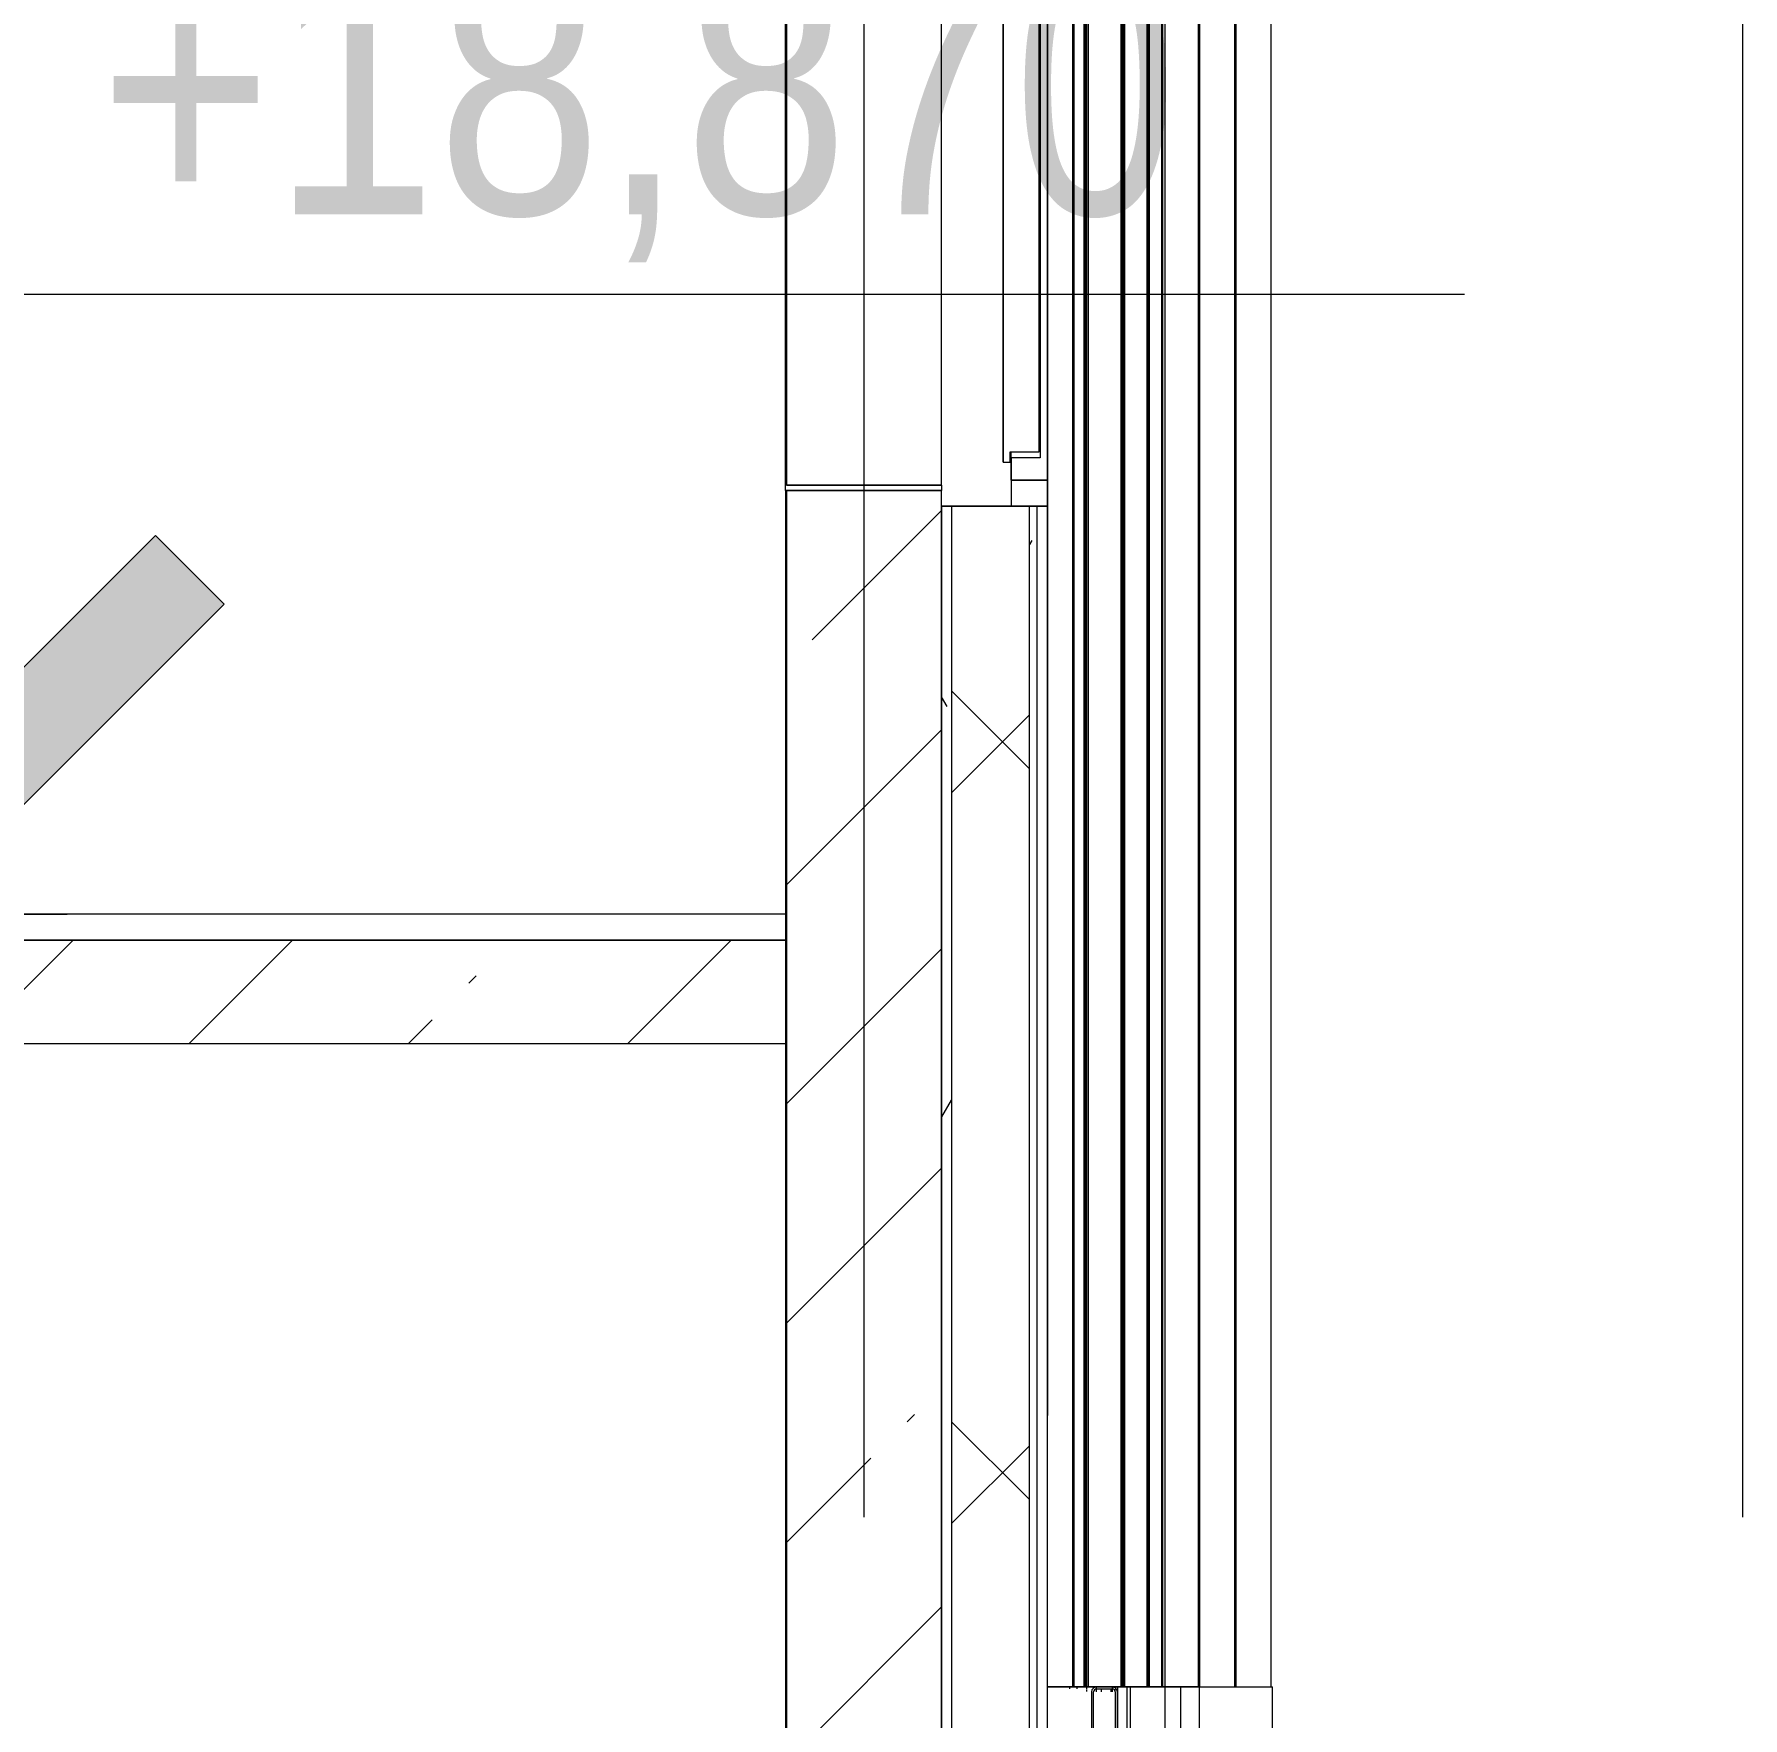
# Model space of a CAD drawing. Header units: millimetres. Extents: x -39507 to 33074, y -24219 to 30962.
# Drawn here: x 22111 to 25417, y 17315 to 20573 of the extents above; entities that cross this region are included whole.
import ezdxf

# ---------------------------------------------------------------- set-up
doc = ezdxf.new("R2010")
doc.units = ezdxf.units.MM
doc.linetypes.add('Осевые', pattern=[6350, 1270, -952.5, 3175, -952.5])
for name, color, linetype, lineweight in [('Высотные отметки', 7, 'Continuous', 9), ('Каркас_Импост', 7, 'Continuous', 9), ('Лестницы', 7, 'Continuous', 9), ('Лестницы-1', 7, 'Continuous', 18), ('Обобщенные модели', 7, 'Continuous', 9), ('Обобщенные модели-1', 7, 'Continuous', 18), ('Общие ребра', 7, 'Continuous', 9), ('Окна', 7, 'Continuous', 9), ('Отделка 1 _4_-1', 7, 'Continuous', 9), ('Отделка 2 _5_-1', 7, 'Continuous', 9), ('Проступи_подступенки', 7, 'Continuous', 18), ('Стены', 7, 'Continuous', 9), ('Структура _1_', 7, 'Continuous', 18), ('Термическая_воздушная прослойка _3_-1', 7, 'Continuous', 9), ('Штриховка разреза-2', 7, 'Continuous', 9)]:
    doc.layers.add(name, color=color, linetype=linetype, lineweight=lineweight)
doc.layers.add('Окна-2', color=7, linetype='Continuous', lineweight=9, true_color=0x804000)
doc.layers.add('Оси-3', color=7, linetype='Осевые', lineweight=9, true_color=0xaaaaaa)
doc.styles.add('Arial Narrow', font='ARIALN.TTF', dxfattribs={"height": 500})
pattern_1 = [(45, (-2885.9, 6475), (-424.264, 424.264), [600, -100, 20, -100]), (45, (-2885.9, 6899), (-424.264, 424.264), [])]
pattern_2 = [(0, (-2885.9, 6475), (812.8, 203.2), [67.056, -542.544, 67.056, -542.544, -3251.2]), (0, (-2885.9, 6475), (812.8, 203.2), [-1219.2, 67.056, -1152.144, 67.056, -542.544, -1422.4]), (0, (-2885.9, 6475), (812.8, 203.2), [-3048, 67.056, -339.344, 67.056, -948.944]), (120, (-2581.1, 6576.6), (-582.3764, 602.3054), [67.056, -542.544, 67.056, -3793.744]), (120, (-2581.1, 6576.6), (-582.3764, 602.3054), [-676.656, -542.544, 67.056, -1152.144, -2032]), (120, (-2581.1, 6576.6), (-582.3764, 602.3054), [-2438.4, 67.056, -542.544, 67.056, -1355.344]), (120, (-2581.1, 6576.6), (-582.3764, 602.3054), [-3115.056, -339.344, 67.056, -948.944]), (240, (-2479.5, 6983), (-230.4236, -805.5054), [67.056, -542.544, 67.056, -542.544, -3251.2]), (240, (-2479.5, 6983), (-230.4236, -805.5054), [-1219.2, 67.056, -1152.144, 67.056, -542.544, -1422.4]), (240, (-2479.5, 6983), (-230.4236, -805.5054), [-3048, 67.056, -339.344, 67.056, -948.944])]

# ---------------------------------------------------------------- blocks, each defined once
blk = doc.blocks.new('Обвязочная балка 1 - Обвязочная балка 1-1451838-Разрез 2-2')
at = {"layer": 'Обобщенные модели', "flags": 128}
for points in [[(24071.9, 17375), (24105.6, 17375), (24137, 17375), (24161.8, 17375), (24180.1, 17375), (24191.7, 17375), (24196.8, 17375)], [(24162.8, 17369.2), (24162.6, 17369), (24162.5, 17368.9), (24162.3, 17368.7), (24162.2, 17368.5), (24162, 17368.3), (24161.9, 17368.1), (24161.8, 17367.9), (24161.7, 17367.6), (24161.6, 17367.4), (24161.5, 17367.2), (24161.4, 17367), (24161.3, 17366.7), (24161.3, 17366.5), (24161.2, 17366.3), (24161.2, 17366), (24161.1, 17365.8)], [(24167.1, 17371.1), (24166.9, 17371.1), (24166.6, 17371), (24166.4, 17371), (24166.2, 17371), (24165.9, 17370.9), (24165.7, 17370.9), (24165.5, 17370.8), (24165.2, 17370.8), (24165, 17370.7), (24164.8, 17370.6)], [(24199.8, 17374.6), (24200.2, 17374.5), (24200.6, 17374.4), (24201, 17374.2), (24201.3, 17374), (24201.7, 17373.9)], [(24205.9, 17369.7), (24206.1, 17369.4), (24206.2, 17369), (24206.4, 17368.6), (24206.5, 17368.2), (24206.6, 17367.9)]]:
    blk.add_lwpolyline(points, dxfattribs=at)
at = {"layer": 'Обобщенные модели-1'}
for p, q in [((24157.1, 17365), (24157.1, 17265)), ((24161.1, 17265), (24161.1, 17365)), ((24197.1, 17375), (24167.1, 17375)), ((24167.1, 17371.1), (24197, 17371.1)), ((24203.1, 17365), (24203.1, 17265)), ((24207.1, 17265), (24207.1, 17365))]:
    blk.add_line(p, q, dxfattribs=at)
for centre, radius, start, end in [((24167.1, 17365), 10, 90, 180), ((24167.1, 17365), 6.06, 90, 180), ((24197, 17365), 6.06, 0, 90), ((24197.1, 17365), 10, 0, 90)]:
    blk.add_arc(centre, radius, start, end, dxfattribs=at)
blk = doc.blocks.new('Профиль ламели143 - Профиль ламели-1489868-Разрез 2-2')
at = {"layer": 'Обобщенные модели'}
for p, q in [((24299.7, 17375), (24299.7, 21445.4)), ((24299.7, 17375), (24299.7, 21445.4)), ((24299.7, 17375), (24299.7, 21445.4)), ((24363.8, 21445), (24363.8, 17375)), ((24363.8, 17375), (24363.8, 21445)), ((24363.8, 17375), (24363.8, 21445)), ((24366.7, 17375), (24366.7, 21445)), ((24366.7, 17375), (24366.7, 21445)), ((24434.1, 17375), (24434.1, 21445)), ((24434.1, 17375), (24434.1, 21445)), ((24437, 17375), (24437, 21445)), ((24437, 17375), (24437, 21445)), ((24504.4, 17375), (24504.4, 21445)), ((24504.4, 17375), (24504.4, 21445)), ((24207.1, 17375), (24226.3, 17375)), ((24207.1, 17375), (24207.1, 17255)), ((24299.7, 17375), (24223, 17375)), ((24226.3, 17375), (24299.7, 17375)), ((24226.3, 17255), (24226.3, 17375)), ((24232.1, 17375), (24232.1, 17255)), ((24330.1, 17375), (24233.7, 17375)), ((24233.7, 17375), (24299.6, 17375)), ((24299.5, 17375), (24234, 17375)), ((24234, 17375), (24366.2, 17375)), ((24297.3, 17375), (24234, 17375)), ((24234, 17375), (24297.3, 17375)), ((24364.3, 17375), (24299.2, 17375)), ((24299.7, 17375), (24330.1, 17375)), ((24299.7, 17255), (24299.7, 17375)), ((24299.7, 17255), (24299.7, 17375)), ((24330.1, 17255), (24330.1, 17375)), ((24330.1, 17255), (24330.1, 17375)), ((24366.2, 17375), (24363.8, 17375)), ((24366.2, 17375), (24507.1, 17375)), ((24366.2, 17255), (24366.2, 17375)), ((24366.2, 17255), (24366.2, 17375)), ((24366.2, 17255), (24366.2, 17375)), ((24507.1, 17255), (24507.1, 17375))]:
    blk.add_line(p, q, dxfattribs=at)
blk = doc.blocks.new('Профиль ламели785 - Профиль ламели-1804272-Разрез 2-2')
at = {"layer": 'Обобщенные модели'}
for p, q in [((24293, 17375), (24293, 21445)), ((24293.8, 17375), (24293.8, 21445)), ((24294.4, 17375), (24294.4, 21445)), ((24295.1, 17375), (24295.1, 21445)), ((24197.4, 17375), (24202, 17375)), ((24197.4, 17365), (24197.4, 17375)), ((24202, 17375), (24221.2, 17375)), ((24202, 17370), (24202, 17365)), ((24292.6, 17375), (24217.4, 17375)), ((24221.2, 17375), (24295.6, 17375)), ((24228.1, 17375), (24292.9, 17375)), ((24292.6, 17375), (24228.4, 17375)), ((24299.6, 17375), (24228.5, 17375)), ((24228.6, 17375), (24290.6, 17375)), ((24292.8, 17375), (24228.7, 17375)), ((24228.8, 17375), (24299.7, 17375)), ((24299.7, 17375), (24294.7, 17375)), ((24295.9, 17375), (24299.7, 17375)), ((24363.8, 17375), (24366.7, 17375)), ((24434.1, 17375), (24437, 17375))]:
    blk.add_line(p, q, dxfattribs=at)
blk = doc.blocks.new('Профиль ламели786 - Профиль ламели-1804536-Разрез 2-2')
at = {"layer": 'Обобщенные модели'}
for p, q in [((24264.8, 17375), (24264.8, 21445)), ((24266.3, 17375), (24266.3, 21445)), ((24267.6, 17375), (24267.6, 21445)), ((24267.6, 17375), (24267.6, 21445)), ((24267.6, 17375), (24267.6, 21445)), ((24269.1, 17375), (24269.1, 21445)), ((24166.7, 17375), (24175.8, 17375)), ((24166.7, 17365), (24166.7, 17375)), ((24175.8, 17375), (24194.9, 17375)), ((24175.8, 17371.1), (24175.8, 17365)), ((24263.9, 17375), (24190.7, 17375)), ((24194.9, 17375), (24270, 17375)), ((24194.9, 17365), (24194.9, 17371.3)), ((24201.3, 17375), (24264.3, 17375)), ((24264.2, 17375), (24201.6, 17375)), ((24201.9, 17375), (24262.4, 17375)), ((24293, 17375), (24202.1, 17375)), ((24266.7, 17375), (24202.1, 17375)), ((24202.4, 17375), (24293, 17375)), ((24262.4, 17375), (24266.7, 17375)), ((24293, 17375), (24268.7, 17375)), ((24270.5, 17375), (24293, 17375))]:
    blk.add_line(p, q, dxfattribs=at)
blk = doc.blocks.new('Профиль ламели787 - Профиль ламели-1804800-Разрез 2-2')
at = {"layer": 'Обобщенные модели'}
for p, q in [((24215.3, 17375), (24215.3, 21445)), ((24217.6, 17375), (24217.6, 21445)), ((24218.9, 17375), (24218.9, 21445)), ((24219.5, 17375), (24219.5, 21445)), ((24221.7, 17375), (24221.7, 21445)), ((24115.3, 17375), (24128.9, 17375)), ((24115.3, 17371.4), (24115.3, 17375)), ((24128.9, 17375), (24147.7, 17375)), ((24128.9, 17375), (24128.9, 17370.9)), ((24214, 17375), (24143.5, 17375)), ((24147.7, 17375), (24223.1, 17375)), ((24147.7, 17369.6), (24147.7, 17375)), ((24147.7, 17366.2), (24147.7, 17368.6)), ((24153.5, 17375), (24214.2, 17375)), ((24214.4, 17375), (24153.8, 17375)), ((24154.3, 17375), (24213, 17375)), ((24219.4, 17375), (24154.5, 17375)), ((24252.9, 17375), (24154.7, 17375)), ((24155, 17375), (24264.9, 17375)), ((24214.4, 17375), (24219.4, 17375)), ((24264.8, 17375), (24221.7, 17375)), ((24223.8, 17375), (24253.5, 17375))]:
    blk.add_line(p, q, dxfattribs=at)
blk = doc.blocks.new('Профиль ламели788 - Профиль ламели-1805064-Разрез 2-2')
at = {"layer": 'Обобщенные модели'}
for p, q in [((24142.7, 17375), (24142.7, 21445)), ((24145.7, 17375), (24145.7, 21445)), ((24145.7, 17375), (24145.7, 21445)), ((24147, 17375), (24147, 21445)), ((24148.2, 17375), (24148.2, 21445)), ((24151.2, 17375), (24151.2, 21445)), ((24214.7, 17375), (24214.7, 21445)), ((24071.9, 17375), (24077.7, 17375)), ((24141, 17375), (24072.6, 17375)), ((24077.7, 17375), (24153, 17375)), ((24082.9, 17375), (24143.3, 17375)), ((24141.8, 17375), (24083.2, 17375)), ((24083.8, 17375), (24140.4, 17375)), ((24148.9, 17375), (24084.2, 17375)), ((24182.3, 17375), (24084.5, 17375)), ((24084.8, 17375), (24214.4, 17375)), ((24140.4, 17375), (24148.9, 17375)), ((24214.4, 17375), (24151.2, 17375)), ((24154, 17375), (24183.2, 17375))]:
    blk.add_line(p, q, dxfattribs=at)
blk = doc.blocks.new('Профиль ламели789 - Профиль ламели-1805328-Разрез 2-2')
at = {"layer": 'Обобщенные модели'}
for p, q in [((24120.8, 17375), (24120.8, 21445)), ((24123.5, 17375), (24123.5, 21445)), ((24071.9, 17375), (24090.1, 17375)), ((24121.4, 17375), (24071.9, 17375)), ((24089.1, 17375), (24072, 17375)), ((24072, 17375), (24124, 17375)), ((24124, 17375), (24142.7, 17375))]:
    blk.add_line(p, q, dxfattribs=at)
blk = doc.blocks.new('Окно 2-Распашное - Один переплет с многокамерным стеклопакетом - 30674-99 - ОК-3 1200-1200-V4-Разрез 2-2')
at = {"layer": 'Каркас_Импост'}
for p, q in [((24071.9, 20810), (24001.9, 20810)), ((24001.9, 20810), (24001.9, 20767)), ((24071.9, 19710), (24071.9, 20810)), ((23999.9, 20775), (23985.9, 20775)), ((23985.9, 20775), (23985.9, 19745)), ((23985.9, 19745), (23985.9, 20775)), ((23999.9, 20775), (23985.9, 20775)), ((23999.9, 20755), (23999.9, 20775)), ((23999.9, 20755), (23999.9, 20775)), ((24001.9, 20767), (24057.9, 20767)), ((24001.9, 20755), (24001.9, 20767)), ((24057.9, 20767), (24001.9, 20767)), ((24057.9, 20767), (24001.9, 20767)), ((24001.9, 20755), (24001.9, 20767)), ((24057.9, 20767), (24057.9, 19753)), ((24057.9, 20767), (24057.9, 19753)), ((24057.9, 20767), (24057.9, 19753)), ((24055.9, 20755), (23999.9, 20755)), ((24055.9, 19765), (24055.9, 20755)), ((24057.9, 19773), (24057.9, 20747)), ((24057.9, 19773), (24057.9, 20747)), ((24071.9, 20747), (24071.9, 19773)), ((24071.9, 20747), (24071.9, 19773)), ((23985.9, 19822), (23985.9, 20698)), ((23985.9, 19822), (23985.9, 20698)), ((24055.9, 19822), (24055.9, 20698)), ((23985.9, 19745), (23999.9, 19745)), ((23985.9, 19745), (23999.9, 19745)), ((23999.9, 19745), (23999.9, 19765)), ((23999.9, 19765), (24055.9, 19765)), ((23999.9, 19745), (23999.9, 19765)), ((24001.9, 19753), (24001.9, 19765)), ((24001.9, 19753), (24001.9, 19765)), ((24057.9, 19753), (24001.9, 19753)), ((24001.9, 19753), (24001.9, 19710)), ((24057.9, 19753), (24001.9, 19753)), ((24057.9, 19753), (24001.9, 19753)), ((24001.9, 19710), (24071.9, 19710))]:
    blk.add_line(p, q, dxfattribs=at)
at = {"layer": 'Окна'}
for p, q in [((24071.9, 20747.6), (24071.9, 20260)), ((24071.9, 20747), (24071.9, 19773)), ((24071.9, 19772.8), (24071.9, 20747)), ((24071.9, 20747), (24071.9, 19773)), ((24071.9, 19774.1), (24071.9, 20747)), ((24071.9, 20746.6), (24071.9, 20260)), ((24071.9, 20260), (24071.9, 19772.8)), ((24071.9, 20260), (24071.9, 19774.1))]:
    blk.add_line(p, q, dxfattribs=at)
at = {"layer": 'Окна-2'}
for p, q in [((24071.9, 20860), (24001.9, 20860)), ((24001.9, 20860), (24001.9, 20810)), ((24071.9, 20810), (24071.9, 20860)), ((24001.9, 20810), (24071.9, 20810)), ((24071.9, 20810), (24001.9, 20810)), ((24001.9, 20755), (24001.9, 20810)), ((24071.9, 20810), (24071.9, 19710)), ((24001.9, 19710), (24001.9, 19765)), ((24071.9, 19710), (24001.9, 19710)), ((24001.9, 19710), (24001.9, 19660)), ((24001.9, 19710), (24071.9, 19710)), ((24071.9, 19660), (24071.9, 19710)), ((24001.9, 19660), (24071.9, 19660))]:
    blk.add_line(p, q, dxfattribs=at)
blk = doc.blocks.new('Высотные отметки - Высотная отметка - Стрелка-4455449-Разрез 2-2')
at = {"layer": 'Высотные отметки'}
blk.add_hatch(color=256, dxfattribs=at).paths.add_polyline_path([(-36565.6, -5267.2), (-36098.4, -5734.3), (-35631.2, -5267.2), (-35498.4, -5400), (-36098.4, -6000), (-36698.4, -5400)], flags=0)
for p, q in [((-36098.4, -4800), (-39098.4, -4800)), ((-36565.6, -5267.2), (-36698.4, -5400)), ((-36098.4, -5734.3), (-36565.6, -5267.2)), ((-36698.4, -5400), (-36098.4, -6000)), ((-35002.8, -6000), (-36395.1, -6000))]:
    blk.add_line(p, q, dxfattribs=at)

msp = doc.modelspace()

# ---------------------------------------------------------------- hatches: boundary and pattern name
at = {"layer": 'Лестницы'}
h = msp.add_hatch(dxfattribs=at)
h.set_pattern_fill('FP_2', color=256, style=0, pattern_type=2)
h.set_pattern_definition(pattern_1)
h.paths.add_polyline_path([(22867.6, 18620), (23567.1, 18620), (23567.1, 18820), (21754.6, 18820), (21754.6, 18652.3), (21819.2, 18620)], flags=0)
at = {"layer": 'Штриховка разреза-2'}
h = msp.add_hatch(dxfattribs=at)
h.set_pattern_fill('FP_3', color=256, style=0, pattern_type=2)
h.set_pattern_definition(pattern_2)
h.paths.add_polyline_path([(23866.9, 12500), (23886.9, 12500), (23886.9, 19660), (23866.9, 19660), (23866.9, 12518.8)], flags=0)
h.paths.add_polyline_path([(23886.9, 20860), (23886.9, 23980.4), (23866.9, 23980.4), (23866.9, 20860)], flags=0)
h.paths.add_polyline_path([(23886.9, 25180.4), (23886.9, 26500), (23866.9, 26500), (23866.9, 25180.4)], flags=0)
h = msp.add_hatch(dxfattribs=at)
h.set_pattern_fill('FP_4', color=256, style=0, pattern_type=2)
h.set_pattern_definition([(45, (-2885.9, 6475), (-707.107, 707.107), []), (135, (-2885.9, 6475), (-707.107, -707.107), [])])
h.paths.add_polyline_path([(24036.9, 12500), (24036.9, 19660), (23886.9, 19660), (23886.9, 12500), (24001.7, 12500)], flags=0)
h.paths.add_polyline_path([(24001.7, 20860), (24036.9, 20860), (24036.9, 23980.4), (23886.9, 23980.4), (23886.9, 20860)], flags=0)
h.paths.add_polyline_path([(24001.7, 25180.4), (24036.9, 25180.4), (24036.9, 26500), (23886.9, 26500), (23886.9, 25180.4)], flags=0)
h = msp.add_hatch(dxfattribs=at)
h.set_pattern_fill('FP_3', color=256, style=0, pattern_type=2)
h.set_pattern_definition(pattern_2)
h.paths.add_polyline_path([(24051.9, 12500), (24051.9, 19660), (24036.9, 19660), (24036.9, 12500)], flags=0)
h.paths.add_polyline_path([(24051.9, 20860), (24051.9, 23980.4), (24036.9, 23980.4), (24036.9, 20860)], flags=0)
h.paths.add_polyline_path([(24051.9, 25180.4), (24051.9, 26500), (24036.9, 26500), (24036.9, 25180.4)], flags=0)
h = msp.add_hatch(dxfattribs=at)
h.set_pattern_fill('FP_2', color=256, style=0, pattern_type=2)
h.set_pattern_definition(pattern_1)
h.paths.add_polyline_path([(23867.1, 16450), (23867.1, 19690), (23567.1, 19690), (23567.1, 16450)], flags=0)

# ---------------------------------------------------------------- linework, layer by layer
at = {"layer": 'Лестницы-1'}
for p, q in [((23567.1, 18820), (21754.6, 18820)), ((23567.1, 18620), (23567.1, 18820)), ((21819.2, 18620), (23567.1, 18620))]:
    msp.add_line(p, q, dxfattribs=at)
at = {"layer": 'Общие ребра'}
for p, q in [((23567.1, 19690), (23567.1, 16450)), ((23567.1, 16450), (23567.1, 19690)), ((23886.9, 12500), (23886.9, 19660)), ((24036.9, 12500), (24036.9, 19660)), ((24051.9, 12500), (24051.9, 19660))]:
    msp.add_line(p, q, dxfattribs=at)
at = {"layer": 'Оси-3'}
for p, q in [((23717.1, -22619.5), (23717.1, 29000)), ((25417.1, -22619.5), (25417.1, 29000))]:
    msp.add_line(p, q, dxfattribs=at)
at = {"layer": 'Отделка 1 _4_-1'}
for p, q in [((23866.9, 19660), (23866.9, 12500)), ((23886.9, 19660), (23866.9, 19660)), ((24051.9, 19660), (24036.9, 19660))]:
    msp.add_line(p, q, dxfattribs=at)
at = {"layer": 'Отделка 2 _5_-1'}
for p, q in [((24071.9, 19660), (24051.9, 19660)), ((24071.9, 12500), (24071.9, 19660))]:
    msp.add_line(p, q, dxfattribs=at)
at = {"layer": 'Проступи_подступенки'}
for p, q in [((23567.1, 18870), (21767.1, 18870)), ((23567.1, 18820), (23567.1, 18870)), ((21767.1, 18820), (23567.1, 18820))]:
    msp.add_line(p, q, dxfattribs=at)
at = {"layer": 'Стены'}
for p, q in [((23565.1, 19690), (23565.1, 20900)), ((23567.1, 20900), (23567.1, 19700.4)), ((23866.9, 19700.4), (23866.9, 20860)), ((24071.9, 20860), (24071.9, 19660)), ((23567.1, 19700.4), (23567.1, 20650)), ((23565.1, 19690), (23567.1, 19690)), ((23567.1, 19700.4), (23866.9, 19700.4)), ((23867.1, 19700.4), (23567.1, 19700.4)), ((23567.1, 19690), (23867.1, 19690)), ((23867.1, 19700.4), (23867.1, 19690)), ((24071.9, 19700), (24071.9, 17900)), ((24071.9, 19700), (24071.9, 17900)), ((24071.9, 19700), (24071.9, 17900)), ((24071.9, 19700), (24071.9, 17900)), ((24071.9, 19700), (24071.9, 17900)), ((24071.9, 19700), (24071.9, 17900)), ((23867.1, 19660), (24071.9, 19660))]:
    msp.add_line(p, q, dxfattribs=at)
at = {"layer": 'Структура _1_'}
for p, q in [((23567.1, 19690), (23565.1, 19690)), ((23565.1, 19690), (23565.1, -2130)), ((23867.1, 19690), (23567.1, 19690)), ((23867.1, 16450), (23867.1, 19690))]:
    msp.add_line(p, q, dxfattribs=at)
at = {"layer": 'Термическая_воздушная прослойка _3_-1'}
msp.add_line((24036.9, 19660), (23886.9, 19660), dxfattribs=at)

# ---------------------------------------------------------------- block references
at = {"layer": 'Высотные отметки', "extrusion": (0, 0, -1)}
msp.add_blockref('Высотные отметки - Высотная отметка - Стрелка-4455449-Разрез 2-2', (14219.5, 24870), dxfattribs=at)
at = {"layer": 'Обобщенные модели'}
for name in ['Профиль ламели789 - Профиль ламели-1805328-Разрез 2-2', 'Профиль ламели788 - Профиль ламели-1805064-Разрез 2-2', 'Профиль ламели787 - Профиль ламели-1804800-Разрез 2-2', 'Профиль ламели786 - Профиль ламели-1804536-Разрез 2-2', 'Профиль ламели785 - Профиль ламели-1804272-Разрез 2-2', 'Профиль ламели143 - Профиль ламели-1489868-Разрез 2-2', 'Обвязочная балка 1 - Обвязочная балка 1-1451838-Разрез 2-2']:
    msp.add_blockref(name, (0, 0), dxfattribs=at)
at = {"layer": 'Окна'}
msp.add_blockref('Окно 2-Распашное - Один переплет с многокамерным стеклопакетом - 30674-99 - ОК-3 1200-1200-V4-Разрез 2-2', (0, 0), dxfattribs=at)

# ---------------------------------------------------------------- texts
at = {"layer": 'Высотные отметки', "insert": (22237.6, 20724.3), "char_height": 500, "width": 2499.191, "attachment_point": 1, "line_spacing_factor": 0.974696, "style": 'Arial Narrow'}
msp.add_mtext('+18,870', dxfattribs=at)

doc.saveas('drawing.dxf')
